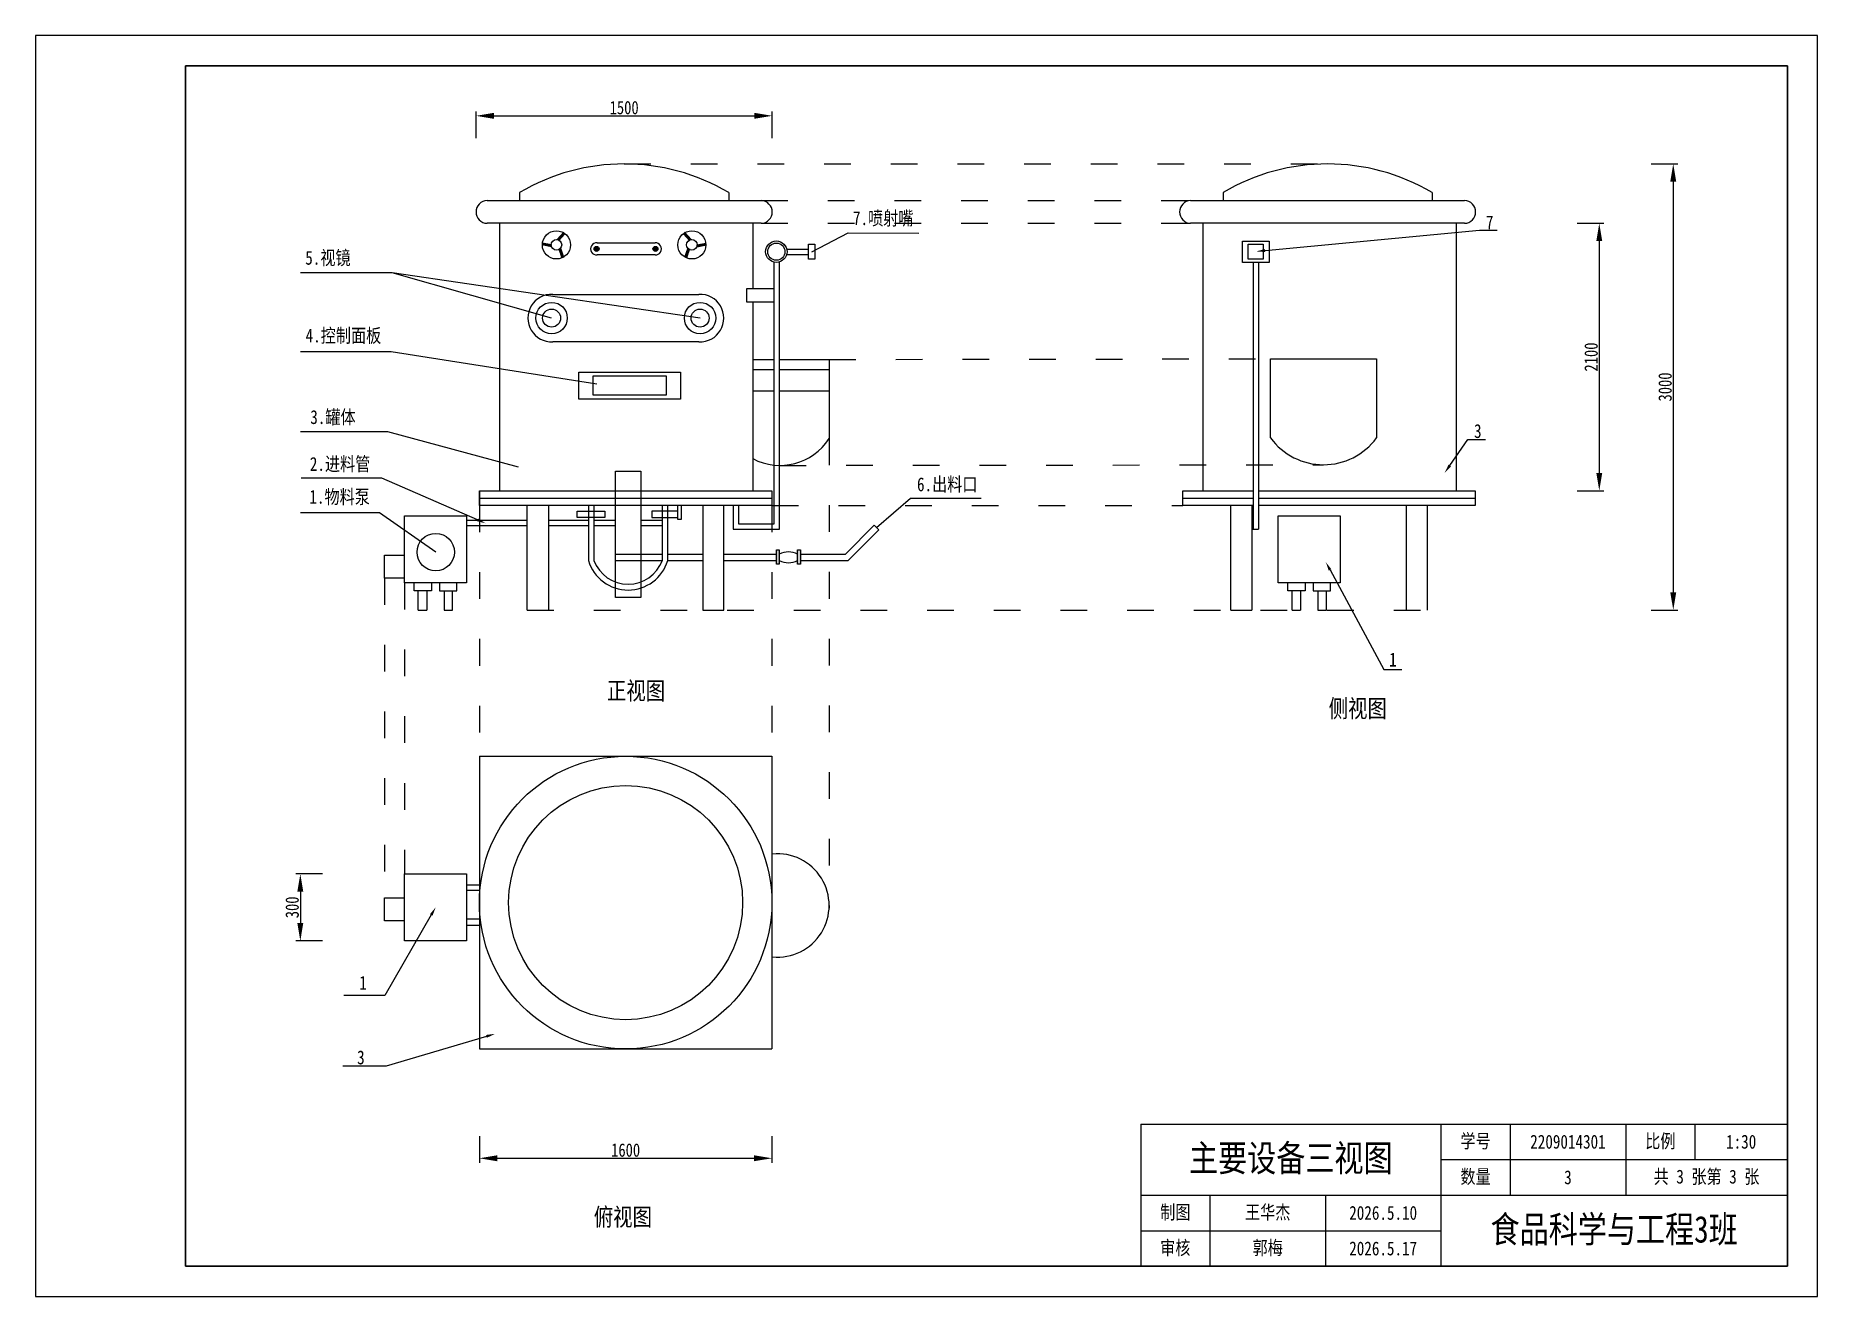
# Model space of a CAD drawing. Header units: millimetres. Extents: x 1753 to 2555, y 1576 to 2143.
import ezdxf

# ---------------------------------------------------------------- set-up
doc = ezdxf.new("R2010")
doc.units = ezdxf.units.MM
doc.linetypes.add('ACAD_ISO03W100', pattern=[30, 12, -18])
doc.layers.add('宽线', color=7, linetype='Continuous', lineweight=30)
doc.layers.add('辅助线', color=250, linetype='ACAD_ISO03W100')
doc.styles.add('3', font='simfang.ttf', dxfattribs={"width": 0.8, "height": 3})
doc.styles.add('6', font='simfang.ttf', dxfattribs={"width": 0.8, "height": 6})
doc.styles.add('标注', font='simfang.ttf', dxfattribs={"width": 0.8})
doc.dimstyles.new('1-80', dxfattribs={"dimtxt": 6, "dimasz": 8, "dimexe": 2, "dimexo": 2, "dimtad": 1, "dimdsep": 46, "dimtxsty": '6', "dimblk2": 'CLOSEDBLANK', "dimcen": 2.5, "dimclrd": 256, "dimadec": 0, "dimazin": 0, "dimtfac": 1, "dimtix": 1, "dimtmove": 0, "dimatfit": 3, "dimfxl": 10, "dimfxlon": 1, "dimarcsym": 0})

# ---------------------------------------------------------------- blocks, each defined once
blk = doc.blocks.new('*T2')
at = {"color": 0, "lineweight": -2, "transparency": 16777216}
for p, q in [((0, 0), (291.06, 0)), ((0, 0), (0, -64)), ((135.135, 0), (135.135, -64)), ((166.32, 0), (166.32, -32)), ((218.295, 0), (218.295, -32)), ((249.48, 0), (249.48, -16)), ((291.06, 0), (291.06, -64)), ((135.135, -16), (291.06, -16)), ((0, -32), (291.06, -32)), ((31.185, -32), (31.185, -64)), ((83.16, -32), (83.16, -64)), ((0, -48), (135.135, -48)), ((0, -64), (291.06, -64))]:
    blk.add_line(p, q, dxfattribs=at)
at = {"color": 0, "lineweight": 30, "transparency": 16777216, "attachment_point": 5}
for s, insert, char_height, width, style in [('主要设备三视图', (67.5675, -16), 12, 128.898, '6'), ('学号', (150.7275, -8), 6.237, 24.948, '3'), ('2209014301', (192.3075, -8), 6.237, 45.738, '3'), ('比例', (233.8875, -8), 6.237, 24.948, '3'), ('1:30', (270.27, -8), 6.237, 35.343, '3'), ('数量', (150.7275, -24), 6.237, 24.948, '3'), ('3', (192.3075, -24), 6.237, 45.738, '3'), ('共 3 张第 3 张', (254.6775, -24), 6.237, 66.528, '3'), ('制图', (15.5925, -40), 6.237, 24.948, '3'), ('王华杰', (57.1725, -40), 6.237, 45.738, '3'), ('2026.5.10', (109.1475, -40), 6.237, 45.738, '3'), ('食品科学与工程3班', (213.0975, -48), 12, 149.688, '3'), ('审核', (15.5925, -56), 6.237, 24.948, '3'), ('郭梅', (57.1725, -56), 6.237, 45.738, '3'), ('2026.5.17', (109.1475, -56), 6.237, 45.738, '3')]:
    blk.add_mtext(s, dxfattribs=dict(at, insert=insert, char_height=char_height, width=width, style=style))
blk = doc.blocks.new('*D3')
at = {"color": 0, "lineweight": -2, "transparency": 16777216}
for p, q in [((1951.25, 2096.63), (1951.25, 2108.63)), ((2084.54, 2096.63), (2084.54, 2108.63))]:
    blk.add_line(p, q, dxfattribs=at)
at = {"lineweight": -2, "transparency": 16777216}
blk.add_line((1959.25, 2106.63), (2076.54, 2106.63), dxfattribs=at)
at = {"transparency": 16777216}
for points in [[(1959.25, 2107.97), (1959.25, 2105.3), (1951.25, 2106.63)], [(2076.54, 2107.97), (2076.54, 2105.3), (2084.54, 2106.63)]]:
    blk.add_solid(points, dxfattribs=at)
at = {"layer": 'Defpoints', "color": 0, "transparency": 16777216}
for p in [(2084.54, 2106.63), (1951.25, 2063.4), (2084.54, 2063.4)]:
    blk.add_point(p, dxfattribs=at)
at = {"color": 0, "transparency": 16777216, "insert": (2017.9, 2110.29), "char_height": 6, "attachment_point": 5, "style": '6'}
blk.add_mtext('1500', dxfattribs=at)
blk = doc.blocks.new('_ClosedBlank')
at = {"color": 0, "linetype": 'ByBlock', "lineweight": -2}
for p, q in [((-1, 0.17), (0, 0)), ((-1, 0.17), (-1, -0.17)), ((0, 0), (-1, -0.17))]:
    blk.add_line(p, q, dxfattribs=at)
blk = doc.blocks.new('*D4')
at = {"color": 0, "lineweight": -2, "transparency": 16777216}
for p, q in [((2446.78, 2058.29), (2458.78, 2058.29)), ((2446.78, 1938.01), (2458.78, 1938.01))]:
    blk.add_line(p, q, dxfattribs=at)
at = {"lineweight": -2, "transparency": 16777216}
blk.add_line((2456.78, 2050.29), (2456.78, 1946.01), dxfattribs=at)
at = {"transparency": 16777216}
for points in [[(2455.44, 2050.29), (2458.11, 2050.29), (2456.78, 2058.29)], [(2455.44, 1946.01), (2458.11, 1946.01), (2456.78, 1938.01)]]:
    blk.add_solid(points, dxfattribs=at)
at = {"layer": 'Defpoints', "color": 0, "transparency": 16777216}
for p in [(1961.98, 2058.29), (1961.98, 1938.01), (2456.78, 1938.01)]:
    blk.add_point(p, dxfattribs=at)
at = {"color": 0, "transparency": 16777216, "insert": (2453.12, 1998.15), "char_height": 6, "attachment_point": 5, "rotation": 90, "style": '6'}
blk.add_mtext('2100', dxfattribs=at)
blk = doc.blocks.new('*D5')
at = {"color": 0, "lineweight": -2, "transparency": 16777216}
for p, q in [((2480.07, 2085), (2492.07, 2085)), ((2480.07, 1884.36), (2492.07, 1884.36))]:
    blk.add_line(p, q, dxfattribs=at)
at = {"lineweight": -2, "transparency": 16777216}
blk.add_line((2490.07, 2077), (2490.07, 1892.36), dxfattribs=at)
at = {"transparency": 16777216}
for points in [[(2488.73, 2077), (2491.4, 2077), (2490.07, 2085)], [(2488.73, 1892.36), (2491.4, 1892.36), (2490.07, 1884.36)]]:
    blk.add_solid(points, dxfattribs=at)
at = {"layer": 'Defpoints', "color": 0, "transparency": 16777216}
for p in [(2334.48, 2085), (2334.48, 1884.36), (2490.07, 1884.36)]:
    blk.add_point(p, dxfattribs=at)
at = {"color": 0, "transparency": 16777216, "insert": (2486.41, 1984.68), "char_height": 6, "attachment_point": 5, "rotation": 90, "style": '6'}
blk.add_mtext('3000', dxfattribs=at)
blk = doc.blocks.new('*D6')
at = {"color": 0, "lineweight": -2, "transparency": 16777216}
for p, q in [((1882.16, 1765.7), (1870.16, 1765.7)), ((1882.16, 1735.57), (1870.16, 1735.57))]:
    blk.add_line(p, q, dxfattribs=at)
at = {"lineweight": -2, "transparency": 16777216}
blk.add_line((1872.16, 1757.7), (1872.16, 1743.57), dxfattribs=at)
at = {"transparency": 16777216}
for points in [[(1870.82, 1757.7), (1873.49, 1757.7), (1872.16, 1765.7)], [(1870.82, 1743.57), (1873.49, 1743.57), (1872.16, 1735.57)]]:
    blk.add_solid(points, dxfattribs=at)
at = {"layer": 'Defpoints', "color": 0, "transparency": 16777216}
for p in [(1918.99, 1765.7), (1872.16, 1735.57), (1918.99, 1735.57)]:
    blk.add_point(p, dxfattribs=at)
at = {"color": 0, "transparency": 16777216, "insert": (1868.5, 1750.64), "char_height": 6, "attachment_point": 5, "rotation": 90, "style": '6'}
blk.add_mtext('300', dxfattribs=at)
blk = doc.blocks.new('*D7')
at = {"color": 0, "lineweight": -2, "transparency": 16777216}
for p, q in [((1952.76, 1647.78), (1952.76, 1635.78)), ((2084.38, 1647.78), (2084.38, 1635.78))]:
    blk.add_line(p, q, dxfattribs=at)
at = {"lineweight": -2, "transparency": 16777216}
blk.add_line((1960.76, 1637.78), (2076.38, 1637.78), dxfattribs=at)
at = {"transparency": 16777216}
for points in [[(1960.76, 1639.11), (1960.76, 1636.45), (1952.76, 1637.78)], [(2076.38, 1639.11), (2076.38, 1636.45), (2084.38, 1637.78)]]:
    blk.add_solid(points, dxfattribs=at)
at = {"layer": 'Defpoints', "color": 0, "transparency": 16777216}
for p in [(1952.76, 1686.95), (2084.38, 1686.95), (2084.38, 1637.78)]:
    blk.add_point(p, dxfattribs=at)
at = {"color": 0, "transparency": 16777216, "insert": (2018.57, 1641.44), "char_height": 6, "attachment_point": 5, "style": '6'}
blk.add_mtext('1600', dxfattribs=at)

msp = doc.modelspace()

# ---------------------------------------------------------------- hatches: boundary and pattern name
at = {"lineweight": -3}
h = msp.add_hatch(color=250, dxfattribs=at)
h.dxf.hatch_style = 1
h.paths.add_polyline_path([(1991.265, 2053.612, 0.0324152), (1990.583, 2054.067), (1987.762, 2050.95, -0.0931562), (1988.597, 2050.664)])
h = msp.add_hatch(color=250, dxfattribs=at)
h.dxf.hatch_style = 1
h.paths.add_polyline_path([(2044.533, 2053.612, -0.0324152), (2045.215, 2054.067), (2048.037, 2050.95, 0.0931562), (2047.202, 2050.664)])
h = msp.add_hatch(color=250, dxfattribs=at)
h.dxf.hatch_style = 1
h.paths.add_polyline_path([(1981.141, 2049.404, 0.0324152), (1981.088, 2048.586), (1985.199, 2047.701, -0.0931562), (1985.029, 2048.567)])
h = msp.add_hatch(color=250, dxfattribs=at)
h.dxf.hatch_style = 1
h.paths.add_polyline_path([(1989.848, 2042.74, 0.0324152), (1990.583, 2043.103), (1989.294, 2047.106, -0.0931562), (1988.629, 2046.525)])
h = msp.add_hatch(color=250, dxfattribs=at)
h.dxf.hatch_style = 1
h.paths.add_polyline_path([(2006.619, 2046.771, 1), (2004.39, 2046.771, 1)])
h = msp.add_hatch(color=250, dxfattribs=at)
h.dxf.hatch_style = 1
h.paths.add_polyline_path([(2033.092, 2046.771, 1), (2030.864, 2046.771, 1)])
h = msp.add_hatch(color=250, dxfattribs=at)
h.dxf.hatch_style = 1
h.paths.add_polyline_path([(2045.951, 2042.74, -0.0324152), (2045.216, 2043.103), (2046.504, 2047.106, 0.0931562), (2047.17, 2046.525)])
h = msp.add_hatch(color=250, dxfattribs=at)
h.dxf.hatch_style = 1
h.paths.add_polyline_path([(2054.657, 2049.404, -0.0324152), (2054.71, 2048.586), (2050.6, 2047.701, 0.0931562), (2050.77, 2048.567)])
h = msp.add_hatch(color=250, dxfattribs=at)
h.dxf.hatch_style = 1
h.paths.add_polyline_path([(2087.697, 1911.37), (2086.464, 1911.37), (2086.464, 1904.985), (2087.697, 1904.985)])
h.paths.add_polyline_path([(2097.223, 1911.37), (2095.991, 1911.37), (2095.991, 1904.985), (2097.223, 1904.985)])

# ---------------------------------------------------------------- linework, layer by layer
for p, q in [((1753.027, 2142.684), (1753.027, 1575.684)), ((2554.927, 2142.684), (1753.027, 2142.684)), ((2554.927, 1575.684), (2554.927, 2142.684)), ((2301.039, 2040.663), (2301.039, 1920.674)), ((2303.469, 2040.663), (2303.469, 1920.674)), ((1952.761, 1938.006), (1952.761, 1931.333)), ((2084.381, 1938.006), (2084.381, 1931.333)), ((2132.543, 1920.435), (2130.479, 1922.499)), ((2300.378, 1920.674), (2303.469, 1920.674)), ((1925.24, 1884.359), (1929.042, 1884.359)), ((1936.918, 1884.359), (1940.72, 1884.359)), ((1974.305, 1884.359), (1983.794, 1884.359)), ((1974.305, 1884.359), (1983.794, 1884.359)), ((2053.348, 1884.359), (2062.837, 1884.359)), ((2290.889, 1884.359), (2300.378, 1884.359)), ((2318.489, 1884.359), (2322.292, 1884.359)), ((2330.168, 1884.359), (2333.97, 1884.359)), ((1952.761, 1818.573), (2084.381, 1818.573)), ((1952.761, 1818.573), (1952.761, 1686.953)), ((2084.381, 1818.573), (2084.381, 1686.953)), ((1952.761, 1686.953), (2084.381, 1686.953)), ((1753.027, 1575.684), (2554.927, 1575.684))]:
    msp.add_line(p, q)
for p, q in [((1970.85, 2072.132), (1970.85, 2068.507)), ((2064.949, 2072.132), (2064.949, 2068.507)), ((2287.433, 2072.132), (2287.433, 2068.507)), ((2381.532, 2072.132), (2381.532, 2068.507)), ((1961.979, 1938.006), (1961.979, 2058.289)), ((1987.762, 2050.95), (1990.763, 2054.266)), ((1988.363, 2050.405), (1991.166, 2053.502)), ((2047.436, 2050.405), (2044.632, 2053.502)), ((2048.037, 2050.95), (2045.035, 2054.266)), ((2075.799, 2058.289), (2075.799, 2028.956)), ((2278.562, 1938.006), (2278.562, 2058.289)), ((2392.383, 2058.289), (2392.383, 2022.776)), ((1985.199, 2047.701), (1980.826, 2048.642)), ((1985.199, 2047.701), (1981.088, 2048.586)), ((1985.029, 2048.567), (1981.141, 2049.404)), ((1985.369, 2048.493), (1981.286, 2049.373)), ((1988.522, 2046.857), (1989.802, 2042.881)), ((1988.629, 2046.525), (1989.848, 2042.74)), ((1989.294, 2047.106), (1990.665, 2042.848)), ((1989.294, 2047.106), (1990.583, 2043.103)), ((2046.504, 2047.106), (2045.134, 2042.848)), ((2046.504, 2047.106), (2045.216, 2043.103)), ((2047.17, 2046.525), (2045.951, 2042.74)), ((2047.276, 2046.857), (2045.996, 2042.881)), ((2050.429, 2048.493), (2054.513, 2049.373)), ((2050.6, 2047.701), (2054.972, 2048.642)), ((2050.6, 2047.701), (2054.71, 2048.586)), ((2050.77, 2048.567), (2054.657, 2049.404)), ((2091.047, 2046.701), (2100.895, 2046.701)), ((2085.397, 1923.107), (2085.397, 2040.92)), ((2087.83, 1920.674), (2087.83, 2040.92)), ((2091.047, 2044.268), (2100.895, 2044.268)), ((2075.799, 2022.776), (2075.799, 1938.006)), ((2392.383, 2022.776), (2392.383, 1938.006)), ((2075.799, 1992.541), (2085.397, 1992.541)), ((2087.83, 1992.541), (2110.116, 1992.541)), ((2075.799, 1982.965), (2085.397, 1982.965)), ((2087.83, 1982.965), (2110.116, 1982.965)), ((1952.759, 1934.669), (2084.384, 1934.669)), ((2269.342, 1934.669), (2301.039, 1934.669)), ((2303.469, 1934.669), (2400.967, 1934.669)), ((1946.967, 1924.782), (1974.305, 1924.782)), ((1983.794, 1924.782), (2001.821, 1924.782)), ((2001.821, 1931.333), (2001.821, 1906.606)), ((2004.254, 1931.333), (2004.254, 1906.606)), ((2004.254, 1924.782), (2014.071, 1924.782)), ((2025.427, 1924.782), (2035.097, 1924.782)), ((2035.097, 1906.606), (2035.097, 1931.333)), ((2037.53, 1906.606), (2037.53, 1931.333)), ((2066.956, 1931.333), (2066.956, 1920.674)), ((2069.389, 1931.333), (2069.389, 1923.107)), ((1946.967, 1922.349), (1974.305, 1922.349)), ((1983.794, 1922.349), (2001.821, 1922.349)), ((2004.254, 1922.349), (2014.071, 1922.349)), ((2025.427, 1922.349), (2035.097, 1922.349)), ((2066.956, 1920.674), (2087.83, 1920.674)), ((2069.389, 1923.107), (2085.397, 1923.107)), ((2117.505, 1909.525), (2130.479, 1922.499)), ((2118.715, 1906.606), (2132.543, 1920.435)), ((2014.071, 1909.525), (2035.097, 1909.525)), ((2037.53, 1909.525), (2053.348, 1909.525)), ((2062.837, 1909.525), (2086.464, 1909.525)), ((2097.272, 1909.525), (2117.505, 1909.525)), ((2014.071, 1906.606), (2035.097, 1906.606)), ((2037.53, 1906.606), (2053.348, 1906.606)), ((2062.837, 1906.606), (2086.464, 1906.606)), ((2097.185, 1906.606), (2118.715, 1906.606)), ((1946.967, 1760.752), (1952.77, 1760.752)), ((1946.967, 1758.319), (1952.77, 1758.319)), ((1946.967, 1745.496), (1952.77, 1745.496)), ((1946.967, 1742.577), (1952.77, 1742.577))]:
    msp.add_line(p, q, dxfattribs=at)
at = {"linetype": 'ByBlock', "lineweight": -2}
for p, q in [((2118.759, 2053.969), (2150.516, 2053.908)), ((2402.796, 2055.142), (2410.796, 2055.142)), ((1913.49, 2035.963), (1872.232, 2035.963)), ((1913.49, 2035.963), (1872.232, 2035.963)), ((1913.014, 2000.539), (1872.232, 2000.539)), ((1911.469, 1964.55), (1872.232, 1964.55)), ((2397.623, 1960.982), (2405.623, 1960.982)), ((1908.817, 1943.593), (1872.484, 1943.593)), ((2146.72, 1934.612), (2178.522, 1934.612)), ((1907.842, 1928.062), (1872.232, 1928.062)), ((2359.845, 1857.603), (2367.845, 1857.603)), ((1910.251, 1710.968), (1891.755, 1710.968)), ((1910.804, 1679.152), (1891.341, 1679.152))]:
    msp.add_line(p, q, dxfattribs=at)
at = {"lineweight": -3}
for points in [[(1956.241, 2068.507), (2079.558, 2068.507)], [(2272.824, 2068.507), (2396.141, 2068.507)], [(2079.558, 2058.289), (1956.241, 2058.289)], [(2396.141, 2058.289), (2272.824, 2058.289)], [(2005.687, 2049.485), (2031.796, 2049.485)], [(2031.796, 2044.057), (2005.687, 2044.057)], [(2085.397, 2022.776), (2073.108, 2022.776), (2073.108, 2028.956), (2085.397, 2028.956)], [(1985.746, 2026.316), (2051.585, 2026.316)], [(2051.585, 2004.991), (1985.746, 2004.991)], [(2075.799, 1997.059), (2085.397, 1997.059)], [(2087.83, 1997.059), (2110.116, 1997.059), (2110.116, 1961.462)], [(2301.039, 1931.333), (2269.342, 1931.333), (2269.342, 1938.006), (2301.039, 1938.006)], [(2303.469, 1938.006), (2400.967, 1938.006), (2400.967, 1931.333), (2303.469, 1931.333)], [(1974.305, 1884.359), (1974.305, 1931.333)], [(1983.794, 1931.333), (1983.794, 1884.359)], [(2042.053, 1928.856), (2030.308, 1928.856), (2030.308, 1926.035), (2042.053, 1926.035)], [(2043.521, 1931.333), (2043.521, 1925.019), (2042.053, 1925.019), (2042.053, 1931.333)], [(2053.348, 1931.333), (2053.348, 1884.359)], [(2062.837, 1884.359), (2062.837, 1931.333)], [(2290.889, 1884.359), (2290.889, 1931.333)], [(2300.378, 1931.333), (2300.378, 1884.359)], [(2369.931, 1931.333), (2369.931, 1884.359)], [(2379.42, 1884.359), (2379.42, 1931.333)], [(1918.993, 1898.737), (1910.028, 1898.737), (1910.028, 1908.98), (1918.993, 1908.98)], [(1931.215, 1896.559), (1931.215, 1893.03), (1923.338, 1893.03), (1923.338, 1896.559)], [(1925.24, 1884.359), (1925.24, 1893.03)], [(1929.042, 1893.03), (1929.042, 1884.359)], [(1934.745, 1896.559), (1934.745, 1893.03), (1942.621, 1893.03), (1942.621, 1896.559)], [(1936.918, 1893.03), (1936.918, 1884.359)], [(1940.72, 1884.359), (1940.72, 1893.03)], [(2324.464, 1896.559), (2324.464, 1893.03), (2316.588, 1893.03), (2316.588, 1896.559)], [(2318.489, 1884.359), (2318.489, 1893.03)], [(2322.292, 1893.03), (2322.292, 1884.359)], [(2327.995, 1896.559), (2327.995, 1893.03), (2335.871, 1893.03), (2335.871, 1896.559)], [(2330.168, 1893.03), (2330.168, 1884.359)], [(2333.97, 1884.359), (2333.97, 1893.03)], [(1918.993, 1744.636), (1910.028, 1744.636), (1910.028, 1754.879), (1918.993, 1754.879)]]:
    msp.add_lwpolyline(points, dxfattribs=at)
at = {"linetype": 'ByBlock', "lineweight": -2}
for points in [[(2102.331, 2045.449), (2118.759, 2053.969)], [(2306.356, 2046.03), (2402.796, 2055.142)], [(2052.092, 2015.654), (1913.49, 2035.963)], [(1985.238, 2015.654), (1913.49, 2035.963)], [(2005.605, 1985.987), (1913.014, 2000.539)], [(1970.333, 1948.685), (1911.469, 1964.55)], [(2389.484, 1949.361), (2397.623, 1960.982)], [(1951.875, 1924.932), (1908.817, 1943.593)], [(2131.511, 1921.467), (2146.72, 1934.612)], [(1933.116, 1910.403), (1907.842, 1928.062)], [(2335.595, 1902.403), (2359.845, 1857.603)], [(1931.092, 1747.225), (1910.251, 1710.968)], [(1955.928, 1692.609), (1910.804, 1679.152)]]:
    msp.add_lwpolyline(points, dxfattribs=at)
at = {"lineweight": -3}
for points in [[(2100.895, 2048.918), (2103.788, 2048.918), (2103.788, 2042.232), (2100.895, 2042.232)], [(1997.532, 1991.384), (2043.253, 1991.384), (2043.253, 1979.198), (1997.532, 1979.198)], [(2003.965, 1989.72), (2036.884, 1989.72), (2036.884, 1980.946), (2003.965, 1980.946)], [(2014.071, 1946.806), (2025.427, 1946.806), (2025.427, 1890.054), (2014.071, 1890.054)], [(1952.759, 1938.006), (2084.384, 1938.006), (2084.384, 1931.333), (1952.759, 1931.333)], [(1918.993, 1926.689), (1946.967, 1926.689), (1946.967, 1896.559), (1918.993, 1896.559)], [(1996.767, 1928.856), (2009.19, 1928.856), (2009.19, 1926.035), (1996.767, 1926.035)], [(2312.243, 1926.689), (2340.217, 1926.689), (2340.217, 1896.559), (2312.243, 1896.559)], [(2086.464, 1911.37), (2087.697, 1911.37), (2087.697, 1904.985), (2086.464, 1904.985)], [(2095.991, 1911.37), (2097.223, 1911.37), (2097.223, 1904.985), (2095.991, 1904.985)], [(1918.993, 1765.702), (1946.967, 1765.702), (1946.967, 1735.572), (1918.993, 1735.572)]]:
    msp.add_lwpolyline(points, close=True, dxfattribs=at)
for points in [[(2296.254, 2040.663), (2296.254, 2050.263), (2308.254, 2050.263), (2308.254, 2040.663)], [(2298.821, 2048.918), (2305.511, 2048.918), (2305.511, 2042.228), (2298.821, 2042.228)]]:
    msp.add_lwpolyline(points, close=True)
msp.add_lwpolyline([(2308.85, 1961.741), (2308.85, 1997.337), (2356.5, 1997.337), (2356.5, 1961.741)])
for centre, radius in [((1987.418, 2048.585), 6.33), ((2048.38, 2048.585), 6.33), ((1987.418, 2048.585), 2.389), ((2005.505, 2046.771), 1.114), ((2031.978, 2046.771), 1.114), ((2048.38, 2048.585), 2.389), ((2086.395, 2045.518), 4.817), ((2086.395, 2045.518), 3.853), ((1985.238, 2015.654), 7.08), ((2052.092, 2015.654), 7.08), ((1985.238, 2015.654), 4.078), ((2052.092, 2015.654), 4.078), ((1933.116, 1910.403), 8.415)]:
    msp.add_circle(centre, radius, dxfattribs=at)
for radius in [65.81, 52.648]:
    msp.add_circle((2018.571, 1752.763), radius)
for centre, radius, start, end in [((2017.899, 1992.585), 92.419, 59.396971, 120.603029), ((2334.482, 1992.585), 92.419, 59.396971, 120.603029), ((1956.364, 2063.398), 5.11, 91.381546, 268.618454), ((2079.435, 2063.398), 5.11, 271.381546, 88.618454), ((2272.947, 2063.398), 5.11, 91.381546, 268.618454), ((2396.018, 2063.398), 5.11, 271.381546, 88.618454), ((2005.505, 2046.771), 2.72, 86.150267, 273.849733), ((2031.978, 2046.771), 2.72, 266.150267, 93.849733), ((1985.238, 2015.654), 10.675, 87.273689, 272.726311), ((2052.092, 2015.654), 10.675, 267.273689, 92.726311), ((2088.059, 1975.604), 26.2, 242.099844, 327.334043), ((2091.844, 1901.282), 9.228, 63.295787, 116.704213), ((2019.676, 1911.997), 18.651, 196.802187, 343.197813), ((2019.676, 1912.493), 16.507, 200.893683, 339.106317), ((2091.844, 1914.849), 9.228, 243.295787, 296.704213)]:
    msp.add_arc(centre, radius, start, end, dxfattribs=at)
for centre, radius, start, end in [((2332.675, 1979.261), 29.573, 216.328709, 323.671291), ((2086.907, 1751.485), 23.244, 264.415851, 95.584149)]:
    msp.add_arc(centre, radius, start, end)
for points in [[(2306.419, 2045.366), (2302.374, 2045.653), (2306.294, 2046.693)], [(2390.03, 1948.978), (2387.189, 1946.084), (2388.938, 1949.743)], [(1952.14, 1925.544), (1955.545, 1923.341), (1951.61, 1924.32)], [(2335.009, 1902.086), (2333.691, 1905.921), (2336.182, 1902.721)], [(1930.514, 1747.557), (1933.086, 1750.693), (1931.67, 1746.893)], [(1955.737, 1693.248), (1959.761, 1693.753), (1956.119, 1691.971)]]:
    msp.add_solid(points)
at = {"layer": '宽线'}
for p, q in [((1820.527, 2129.184), (1820.527, 1589.184)), ((2541.427, 2129.184), (1820.527, 2129.184)), ((2541.427, 1589.184), (2541.427, 2129.184)), ((1820.527, 1589.184), (2541.427, 1589.184))]:
    msp.add_line(p, q, dxfattribs=at)
at = {"layer": '辅助线'}
for p, q in [((2017.899, 2085.004), (2334.482, 2085.004)), ((2079.558, 2068.507), (2272.824, 2068.507)), ((2079.558, 2058.289), (2272.824, 2058.289)), ((2110.116, 1997.059), (2308.85, 1997.337)), ((2110.116, 1961.462), (2110.116, 1750.208)), ((2087.83, 1949.404), (2332.675, 1949.687)), ((1952.761, 1931.333), (1952.761, 1818.573)), ((2084.381, 1931.333), (2269.342, 1931.333)), ((2084.381, 1931.333), (2084.381, 1818.573)), ((1910.028, 1898.737), (1910.028, 1754.879)), ((1918.993, 1896.559), (1918.993, 1765.702)), ((1974.305, 1884.359), (2379.42, 1884.359))]:
    msp.add_line(p, q, dxfattribs=at)

# ---------------------------------------------------------------- block references
msp.add_blockref('*T2', (2250.367, 1653.184))

# ---------------------------------------------------------------- texts
at = {"char_height": 6.237, "style": '标注'}
for s, insert, attachment_point in [('7.喷射嘴', (2120.896, 2063.736), 1), ('7', (2405.751, 2061.771), 1), ('5.视镜', (1894.767, 2045.909), 3), ('4.控制面板', (1908.561, 2010.938), 3), ('3.罐体', (1897.036, 1974.26), 3), ('3', (2400.398, 1967.974), 1), ('2.进料管', (1903.648, 1953.165), 3), ('6.出料口', (2149.707, 1944.026), 1), ('1.物料泵', (1903.46, 1938.413), 3), ('1', (2362.198, 1865.185), 1), ('1', (1902.112, 1719.841), 3), ('3', (1901.101, 1686.271), 3)]:
    msp.add_mtext(s, dxfattribs=dict(at, insert=insert, attachment_point=attachment_point))
at = {"char_height": 8, "attachment_point": 1, "style": '6'}
for s, insert in [('\\pi3.3775;正视图', (2006.794, 1852.079)), ('\\pi3.3226;侧视图', (2331.671, 1844.101)), ('\\pi3.3775;俯视图', (2000.833, 1615.385))]:
    msp.add_mtext_dynamic_manual_height_columns(s, width=33.04981, gutter_width=30, heights=[0], dxfattribs=dict(at, insert=insert))

# ---------------------------------------------------------------- dimensions: what is measured, and where the dimension line sits
for base, p1, p2, text, picture, middle in [((2084.545, 2106.633), (1951.253, 2063.398), (2084.545, 2063.398), '1500', '*D3', (2017.899, 2110.293)), ((2084.381, 1637.779), (1952.761, 1686.953), (2084.381, 1686.953), '1600', '*D7', (2018.571, 1641.438))]:
    dim = msp.add_linear_dim(base=base, p1=p1, p2=p2, text=text, dimstyle='1-80')
    dim.commit()
    dim.dimension.update_dxf_attribs({"geometry": picture, "text_midpoint": middle})
for base, p1, p2, text, picture, middle in [((2490.066, 1884.359), (2334.482, 2085.004), (2334.482, 1884.359), '3000', '*D5', (2490.066, 1984.682)), ((2456.776, 1938.006), (1961.979, 2058.289), (1961.979, 1938.006), '2100', '*D4', (2456.776, 1998.148))]:
    dim = msp.add_linear_dim(base=base, p1=p1, p2=p2, angle=90, text=text, dimstyle='1-80')
    dim.commit()
    dim.dimension.update_dxf_attribs({"geometry": picture, "text_midpoint": middle, "dimtype": 160})
dim = msp.add_linear_dim(base=(1872.156, 1735.572), p1=(1918.993, 1765.702), p2=(1918.993, 1735.572), angle=90, text='300', dimstyle='1-80')
dim.commit()
dim.dimension.update_dxf_attribs({"geometry": '*D6', "text_midpoint": (1868.496, 1750.637)})

doc.saveas('drawing.dxf')
